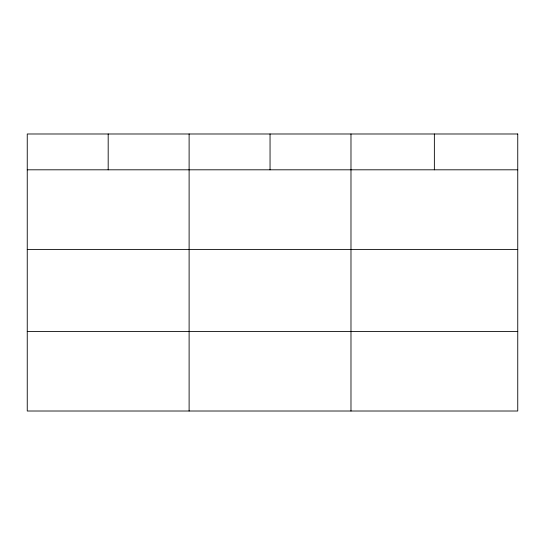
<?xml version="1.0" encoding="UTF-8"?>
<svg xmlns="http://www.w3.org/2000/svg" width="545" height="545" viewBox="0 0 545 545"><rect width="100%" height="100%" fill="white"/><g stroke="black" fill="none" stroke-linecap="round" stroke-linejoin="round"><path stroke-width="0.82" d="M27.25 169.808L517.75 169.808M27.25 249.406L517.75 249.406M27.25 331.415L517.75 331.415M434.365 133.988L434.365 169.808M350.98 133.988L350.98 411.012M270.048 133.988L270.048 169.808M189.115 133.988L189.115 411.012M108.183 133.988L108.183 169.808M517.75 133.988L27.25 133.988L27.25 411.012L517.75 411.012L517.75 133.988"/></g></svg>
